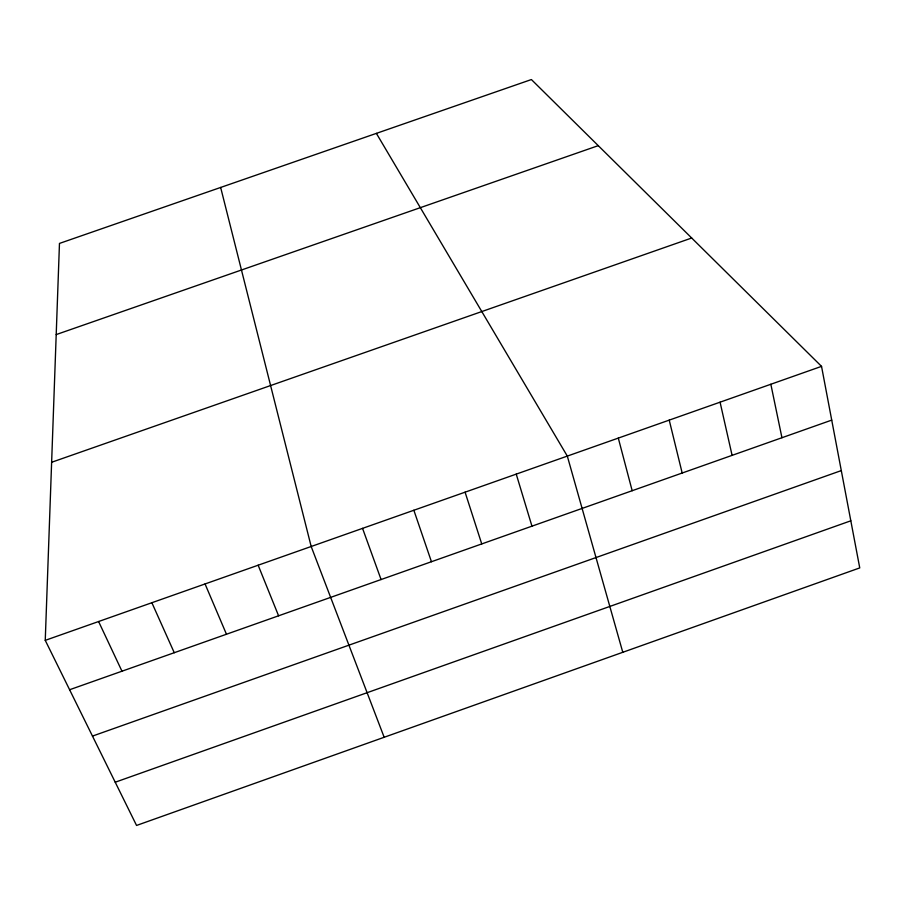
<?xml version="1.0" encoding="UTF-8"?>
<svg xmlns="http://www.w3.org/2000/svg" width="905" height="905" viewBox="0 0 905 905"><rect width="100%" height="100%" fill="white"/><g stroke="black" fill="none" stroke-linecap="round" stroke-linejoin="round"><path stroke-width="1.36" d="M45.25 640.355L59.47 243.422L531.393 79.549L821.536 366.367L859.75 567.91L136.553 825.451L45.25 640.355L821.536 366.367M115.229 782.214L850.813 520.805M69.606 689.734L831.729 420.112M92.48 736.093L841.299 470.589M51.63 462.274L691.692 238.015M56.201 334.579L598.262 145.648M376.378 133.374L567.311 456.097L622.787 652.301M98.6 621.52L121.971 671.216M151.87 602.719L174.258 652.709M205.05 583.951L226.465 634.247M258.151 565.206L278.593 615.807M384.161 737.27L311.173 546.496L220.65 187.448M362.554 528.362L381.084 579.551M413.856 510.25L431.447 561.722M465.08 492.173L481.743 543.939M516.235 474.118L531.959 526.167M618.307 438.099L632.176 490.714M669.225 420.124L682.178 473.021M720.075 402.182L732.1 455.362M770.845 384.263L781.943 437.726"/></g></svg>
